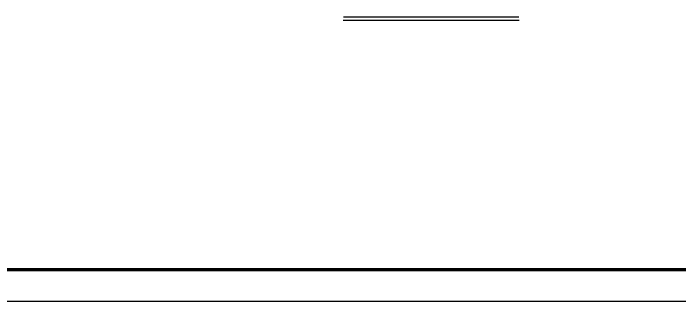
# Model space of a CAD drawing. Extents: x 899043 to 2598688, y -137197 to 211789.
# Drawn here: x 1909525 to 1940838, y 3985 to 17527 of the extents above; entities that cross this region are included whole.
import ezdxf

# ---------------------------------------------------------------- set-up
doc = ezdxf.new("R2010")
doc.units = 0
doc.header["$LTSCALE"] = 1500
doc.header["$MEASUREMENT"] = 0
doc.layers.add('00-tk', color=151, linetype='Continuous')
doc.layers.add('NUM', color=7, linetype='Continuous')
doc.layers.add('钢板标注', color=9, linetype='Continuous', lineweight=18)

# ---------------------------------------------------------------- blocks, each defined once
blk = doc.blocks.new('A$C16496DF1')
at = {"layer": '00-tk'}
blk.add_line((176850, 1500), (3750, 1500), dxfattribs=at)
at = {"layer": '00-tk', "linetype": 'Continuous'}
blk.add_line((178350, 0), (0, 0), dxfattribs=at)
at = {"layer": '00-tk', "const_width": 150}
blk.add_lwpolyline([(3750, 124650), (176850, 124650), (176850, 1500), (3750, 1500)], close=True, dxfattribs=at)

msp = doc.modelspace()

# ---------------------------------------------------------------- linework, layer by layer
at = {"layer": 'NUM', "const_width": 75}
msp.add_lwpolyline([(1925028.2, 17354.7), (1933289.6, 17354.7)], dxfattribs=at)
at = {"layer": 'NUM'}
msp.add_lwpolyline([(1925028.2, 17204.7), (1933289.6, 17204.7)], dxfattribs=at)

# ---------------------------------------------------------------- block references
at = {"layer": '钢板标注', "color": 2, "linetype": 'ByBlock'}
msp.add_blockref('A$C16496DF1', (1825083.5, 3985.4), dxfattribs=at)

doc.saveas('drawing.dxf')
